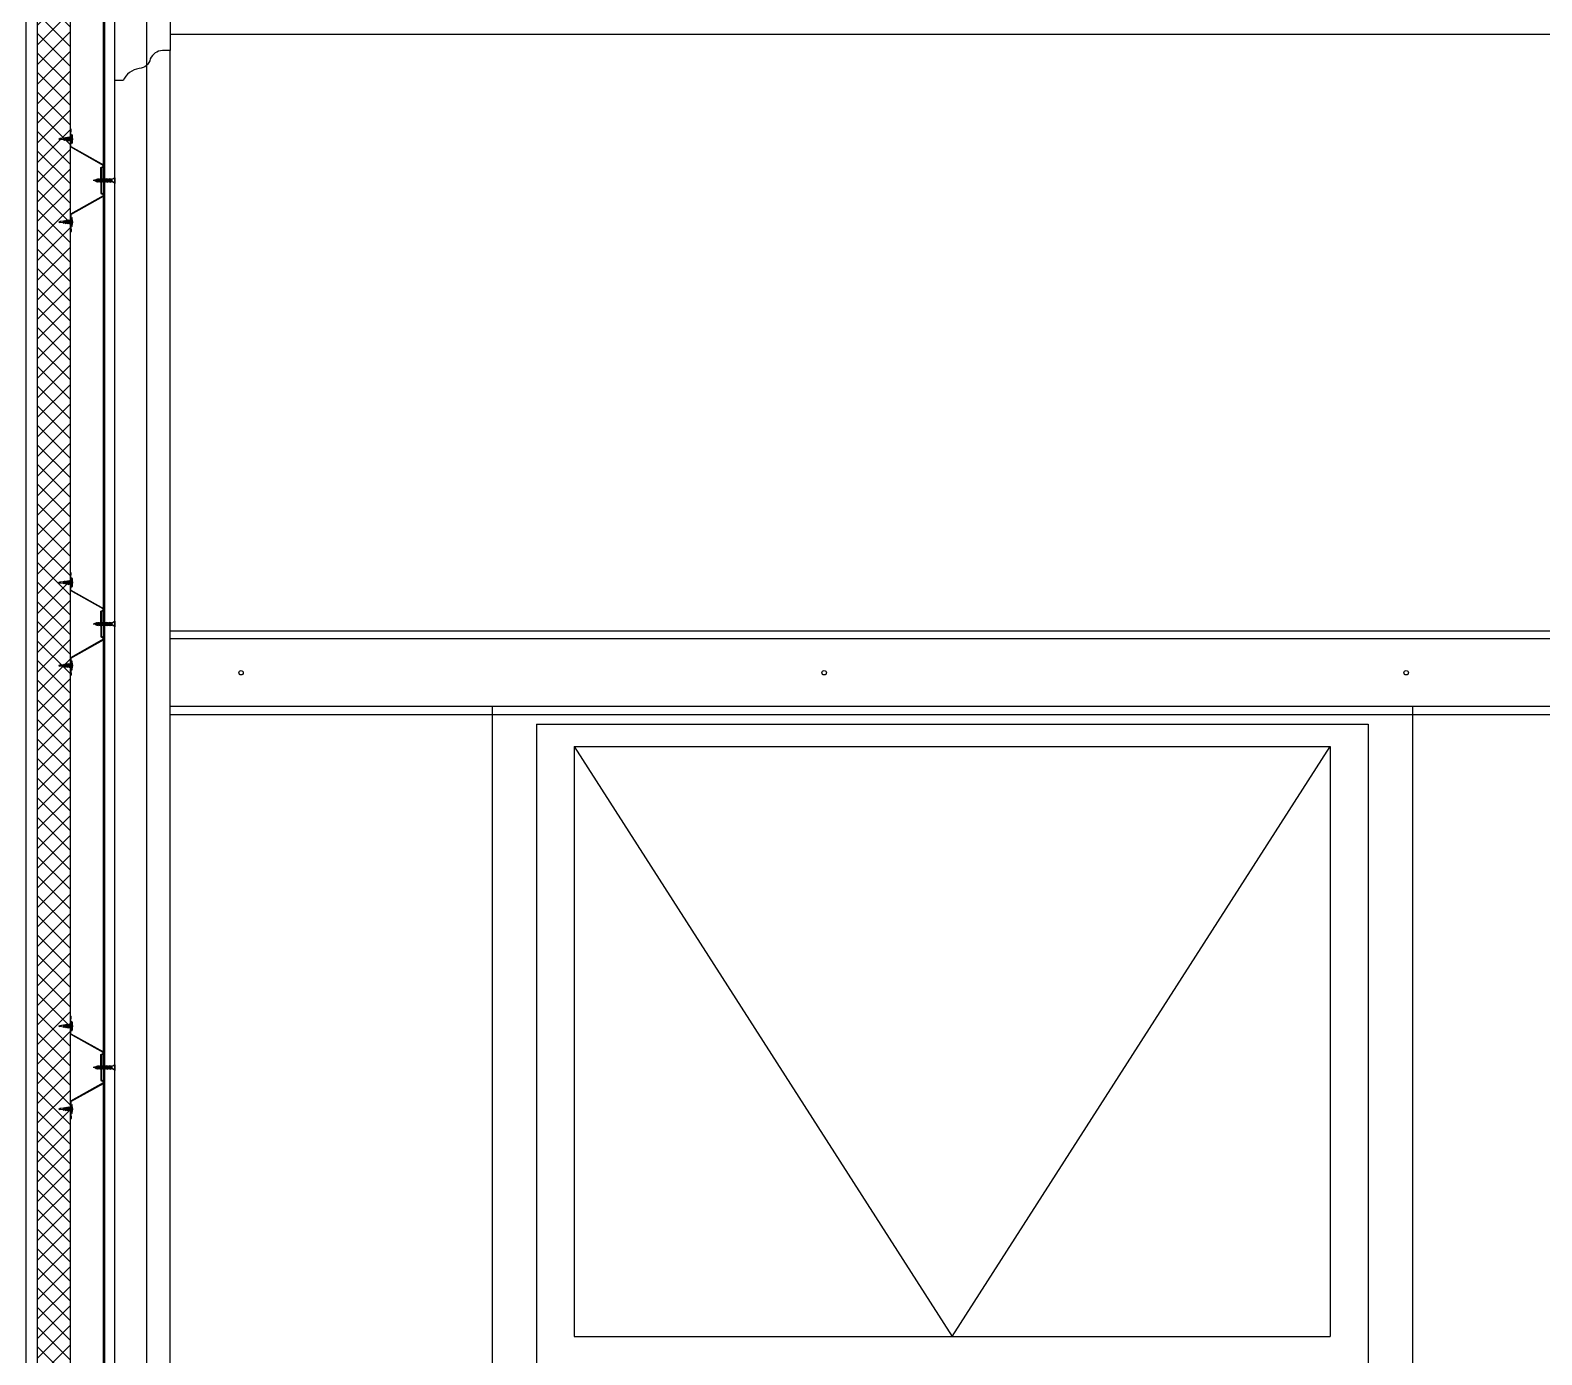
# Model space of a CAD drawing. Header units: inches. Extents: x 203 to 1065, y -1127 to 921.
# Drawn here: x 359.185 to 360.549, y 895.574 to 896.768 of the extents above; entities that cross this region are included whole.
import ezdxf

# ---------------------------------------------------------------- set-up
doc = ezdxf.new("R2010")
doc.units = ezdxf.units.IN
doc.header["$MEASUREMENT"] = 0
doc.linetypes.add('CONTINUA', pattern=[0])
doc.layers.add('CORTE PERFILES Y CERCHA', color=3, linetype='CONTINUA')
doc.layers.add('CORTE PROY', color=8, linetype='CONTINUA')

msp = doc.modelspace()

# ---------------------------------------------------------------- hatches: boundary and pattern name
at = {"layer": 'CORTE PERFILES Y CERCHA', "ltscale": 0.5}
h = msp.add_hatch(dxfattribs=at)
h.set_pattern_fill('_USER', color=251, scale=0.0125, angle=135, style=0, double=1, pattern_type=0)
h.set_pattern_definition([(135, (330.638395, 601.799274), (-0.00883883476, -0.00883883476), []), (225, (330.638395, 601.799274), (0.00883883476, -0.00883883476), [])])
h.paths.add_polyline_path([(359.1912, 903.7976), (359.1912, 893.6096), (359.2212, 893.6096), (359.2212, 903.7976)])

# ---------------------------------------------------------------- linework, layer by layer
at = {"layer": 'CORTE PERFILES Y CERCHA', "color": 2}
for p, q in [((359.2512, 893.6933), (359.2512, 903.7139)), ((359.2522, 893.6933), (359.2522, 903.7139)), ((359.2612, 893.6933), (359.2612, 903.7139))]:
    msp.add_line(p, q, dxfattribs=at)
at = {"layer": 'CORTE PERFILES Y CERCHA'}
for p, q in [((359.2147, 896.6707), (359.2109, 896.6699)), ((359.2109, 896.6699), (359.2116, 896.6703)), ((359.2116, 896.6699), (359.2109, 896.6699)), ((359.2109, 896.6699), (359.2116, 896.6695)), ((359.2147, 896.6707), (359.2116, 896.6703)), ((359.2116, 896.6695), (359.2116, 896.6699)), ((359.215, 896.6691), (359.2116, 896.6695)), ((359.2151, 896.671), (359.2147, 896.6707)), ((359.2147, 896.6707), (359.215, 896.6691)), ((359.2155, 896.6688), (359.215, 896.6691)), ((359.2151, 896.671), (359.2155, 896.6708)), ((359.2155, 896.6688), (359.2151, 896.671)), ((359.2164, 896.6709), (359.2155, 896.6708)), ((359.2155, 896.6708), (359.216, 896.669)), ((359.2155, 896.6688), (359.216, 896.669)), ((359.2169, 896.6689), (359.216, 896.669)), ((359.2168, 896.6713), (359.2164, 896.6709)), ((359.2164, 896.6709), (359.2169, 896.6689)), ((359.2168, 896.6713), (359.2173, 896.671)), ((359.2174, 896.6685), (359.2168, 896.6713)), ((359.2174, 896.6685), (359.2169, 896.6689)), ((359.2182, 896.6711), (359.2173, 896.671)), ((359.2173, 896.671), (359.2178, 896.6688)), ((359.2174, 896.6685), (359.2178, 896.6688)), ((359.2187, 896.6687), (359.2178, 896.6688)), ((359.2186, 896.6716), (359.2182, 896.6711)), ((359.2182, 896.6711), (359.2187, 896.6687)), ((359.2186, 896.6716), (359.219, 896.6712)), ((359.2192, 896.6682), (359.2186, 896.6716)), ((359.2192, 896.6682), (359.2187, 896.6687)), ((359.22, 896.6713), (359.219, 896.6712)), ((359.219, 896.6712), (359.2197, 896.6686)), ((359.2192, 896.6682), (359.2197, 896.6686)), ((359.2207, 896.6685), (359.2197, 896.6686)), ((359.2204, 896.6719), (359.22, 896.6713)), ((359.22, 896.6713), (359.2207, 896.6685)), ((359.2204, 896.6719), (359.2208, 896.6714)), ((359.2211, 896.6679), (359.2204, 896.6719)), ((359.2211, 896.6679), (359.2207, 896.6685)), ((359.2216, 896.6715), (359.2208, 896.6714)), ((359.2208, 896.6714), (359.2216, 896.6684)), ((359.2211, 896.6679), (359.2216, 896.6684)), ((359.2212, 896.6714), (359.2212, 896.6784)), ((359.2212, 896.6628), (359.2212, 896.668)), ((359.2216, 896.6715), (359.2216, 896.6784)), ((359.2216, 896.6784), (359.2216, 896.6784)), ((359.2216, 896.6765), (359.2216, 896.6784)), ((359.2216, 896.6765), (359.222, 896.6765)), ((359.222, 896.6734), (359.2216, 896.6729)), ((359.2216, 896.6715), (359.2216, 896.6729)), ((359.2216, 896.6715), (359.2216, 896.6684)), ((359.2216, 896.6631), (359.2216, 896.6684)), ((359.2216, 896.6669), (359.2216, 896.6684)), ((359.222, 896.6765), (359.222, 896.6784)), ((359.222, 896.6734), (359.222, 896.6665)), ((359.2221, 896.6735), (359.2221, 896.6664)), ((359.2229, 896.6735), (359.2229, 896.6664)), ((359.2234, 896.6699), (359.2229, 896.6699)), ((359.222, 896.6665), (359.2216, 896.6669)), ((359.2442, 896.6333), (359.2419, 896.6325)), ((359.2446, 896.6336), (359.2443, 896.6333)), ((359.2443, 896.6333), (359.2447, 896.6316)), ((359.2446, 896.6336), (359.2449, 896.6335)), ((359.245, 896.6312), (359.2446, 896.6336)), ((359.245, 896.6312), (359.2447, 896.6316)), ((359.2455, 896.6337), (359.2449, 896.6335)), ((359.2449, 896.6335), (359.2453, 896.6316)), ((359.245, 896.6312), (359.2453, 896.6316)), ((359.2461, 896.6314), (359.2453, 896.6316)), ((359.2458, 896.634), (359.2455, 896.6337)), ((359.2455, 896.6337), (359.2461, 896.6314)), ((359.2458, 896.634), (359.2462, 896.6337)), ((359.2464, 896.631), (359.2458, 896.634)), ((359.2464, 896.631), (359.2461, 896.6314)), ((359.2462, 896.6337), (359.2467, 896.6314)), ((359.2468, 896.6337), (359.2462, 896.6337)), ((359.2464, 896.631), (359.2467, 896.6314)), ((359.2474, 896.6314), (359.2467, 896.6314)), ((359.2472, 896.634), (359.2468, 896.6337)), ((359.2468, 896.6337), (359.2474, 896.6314)), ((359.2472, 896.634), (359.2475, 896.6337)), ((359.2477, 896.631), (359.2472, 896.634)), ((359.2477, 896.631), (359.2474, 896.6314)), ((359.2475, 896.6337), (359.2481, 896.6314)), ((359.2482, 896.6337), (359.2475, 896.6337)), ((359.2477, 896.631), (359.2481, 896.6314)), ((359.2487, 896.6314), (359.2481, 896.6314)), ((359.2485, 896.634), (359.2482, 896.6337)), ((359.2482, 896.6337), (359.2487, 896.6314)), ((359.2485, 896.634), (359.2489, 896.6337)), ((359.2491, 896.631), (359.2485, 896.634)), ((359.2491, 896.631), (359.2487, 896.6314)), ((359.2489, 896.6337), (359.2494, 896.6314)), ((359.2495, 896.6337), (359.2489, 896.6337)), ((359.2491, 896.631), (359.2494, 896.6314)), ((359.2501, 896.6314), (359.2494, 896.6314)), ((359.2499, 896.634), (359.2495, 896.6337)), ((359.2495, 896.6337), (359.2501, 896.6314)), ((359.2499, 896.634), (359.2502, 896.6337)), ((359.2504, 896.631), (359.2499, 896.634)), ((359.2504, 896.631), (359.2501, 896.6314)), ((359.2502, 896.6337), (359.2508, 896.6314)), ((359.2509, 896.6337), (359.2502, 896.6337)), ((359.2504, 896.631), (359.2508, 896.6314)), ((359.2514, 896.6314), (359.2508, 896.6314)), ((359.2512, 896.634), (359.2509, 896.6337)), ((359.2509, 896.6337), (359.2514, 896.6314)), ((359.2512, 896.634), (359.2516, 896.6337)), ((359.2518, 896.631), (359.2512, 896.634)), ((359.2518, 896.631), (359.2514, 896.6314)), ((359.2516, 896.6337), (359.2521, 896.6314)), ((359.2523, 896.6337), (359.2516, 896.6337)), ((359.2518, 896.631), (359.2521, 896.6314)), ((359.2528, 896.6314), (359.2521, 896.6314)), ((359.2528, 896.6314), (359.2521, 896.6314)), ((359.2526, 896.634), (359.2523, 896.6337)), ((359.2523, 896.6337), (359.2528, 896.6314)), ((359.2523, 896.6337), (359.2528, 896.6314)), ((359.2526, 896.634), (359.253, 896.6337)), ((359.2532, 896.631), (359.2526, 896.634)), ((359.2532, 896.631), (359.2528, 896.6314)), ((359.253, 896.6337), (359.2535, 896.6314)), ((359.2536, 896.6337), (359.253, 896.6337)), ((359.2532, 896.631), (359.2535, 896.6314)), ((359.2542, 896.6314), (359.2535, 896.6314)), ((359.254, 896.634), (359.2536, 896.6337)), ((359.2536, 896.6337), (359.2542, 896.6314)), ((359.2536, 896.6337), (359.2542, 896.6314)), ((359.2536, 896.6337), (359.2542, 896.6314)), ((359.254, 896.634), (359.2543, 896.6337)), ((359.2545, 896.631), (359.254, 896.634)), ((359.2545, 896.631), (359.2542, 896.6314)), ((359.2543, 896.6337), (359.2549, 896.6314)), ((359.255, 896.6337), (359.2543, 896.6337)), ((359.2545, 896.631), (359.2549, 896.6314)), ((359.2555, 896.6314), (359.2549, 896.6314)), ((359.2553, 896.634), (359.255, 896.6337)), ((359.255, 896.6337), (359.2555, 896.6314)), ((359.255, 896.6337), (359.2555, 896.6314)), ((359.255, 896.6337), (359.2555, 896.6314)), ((359.2553, 896.634), (359.2557, 896.6337)), ((359.2559, 896.631), (359.2553, 896.634)), ((359.2559, 896.631), (359.2555, 896.6314)), ((359.2557, 896.6337), (359.2562, 896.6314)), ((359.2563, 896.6337), (359.2557, 896.6337)), ((359.2559, 896.631), (359.2562, 896.6314)), ((359.2569, 896.6314), (359.2562, 896.6314)), ((359.2567, 896.634), (359.2563, 896.6337)), ((359.2563, 896.6337), (359.2569, 896.6314)), ((359.2567, 896.634), (359.257, 896.6337)), ((359.2572, 896.631), (359.2567, 896.634)), ((359.2572, 896.631), (359.2569, 896.6314)), ((359.2572, 896.631), (359.2569, 896.6314)), ((359.257, 896.6337), (359.2576, 896.6314)), ((359.2577, 896.6337), (359.257, 896.6337)), ((359.2572, 896.631), (359.2576, 896.6314)), ((359.2572, 896.631), (359.2576, 896.6314)), ((359.2582, 896.6314), (359.2576, 896.6314)), ((359.258, 896.634), (359.2577, 896.6337)), ((359.2577, 896.6337), (359.2582, 896.6314)), ((359.258, 896.634), (359.2584, 896.6337)), ((359.2586, 896.631), (359.258, 896.634)), ((359.2586, 896.631), (359.2582, 896.6314)), ((359.2586, 896.631), (359.2582, 896.6314)), ((359.2583, 896.6337), (359.2589, 896.6314)), ((359.2596, 896.6337), (359.2583, 896.6337)), ((359.2589, 896.6337), (359.2584, 896.6337)), ((359.2586, 896.631), (359.2589, 896.6314)), ((359.2586, 896.631), (359.2589, 896.6314)), ((359.2595, 896.6314), (359.2589, 896.6314)), ((359.2596, 896.6314), (359.2589, 896.6314)), ((359.2612, 896.6351), (359.2596, 896.6337)), ((359.2612, 896.6299), (359.2596, 896.6314)), ((359.2612, 896.6325), (359.2608, 896.6325)), ((359.2612, 896.6351), (359.2612, 896.6299)), ((359.2212, 896.6022), (359.2212, 896.5971)), ((359.2216, 896.6019), (359.2216, 896.5967)), ((359.2109, 896.5951), (359.2116, 896.5956)), ((359.2116, 896.5951), (359.2109, 896.5951)), ((359.2109, 896.5951), (359.2116, 896.5947)), ((359.2147, 896.5944), (359.2109, 896.5951)), ((359.215, 896.5959), (359.2116, 896.5956)), ((359.2116, 896.5956), (359.2116, 896.5951)), ((359.2147, 896.5944), (359.2116, 896.5947)), ((359.2147, 896.5944), (359.215, 896.5959)), ((359.2151, 896.594), (359.2147, 896.5944)), ((359.2155, 896.5963), (359.215, 896.5959)), ((359.2155, 896.5963), (359.2151, 896.594)), ((359.2151, 896.594), (359.2155, 896.5943)), ((359.2155, 896.5963), (359.216, 896.596)), ((359.2155, 896.5943), (359.216, 896.596)), ((359.2164, 896.5942), (359.2155, 896.5943)), ((359.2169, 896.5961), (359.216, 896.596)), ((359.2164, 896.5942), (359.2169, 896.5961)), ((359.2168, 896.5937), (359.2164, 896.5942)), ((359.2174, 896.5966), (359.2168, 896.5937)), ((359.2168, 896.5937), (359.2173, 896.5941)), ((359.2174, 896.5966), (359.2169, 896.5961)), ((359.2173, 896.5941), (359.2178, 896.5963)), ((359.2182, 896.594), (359.2173, 896.5941)), ((359.2174, 896.5966), (359.2178, 896.5963)), ((359.2187, 896.5964), (359.2178, 896.5963)), ((359.2182, 896.594), (359.2187, 896.5964)), ((359.2186, 896.5934), (359.2182, 896.594)), ((359.2192, 896.5968), (359.2186, 896.5934)), ((359.2186, 896.5934), (359.219, 896.5939)), ((359.2192, 896.5968), (359.2187, 896.5964)), ((359.219, 896.5939), (359.2197, 896.5965)), ((359.22, 896.5938), (359.219, 896.5939)), ((359.2192, 896.5968), (359.2197, 896.5965)), ((359.2207, 896.5966), (359.2197, 896.5965)), ((359.22, 896.5938), (359.2207, 896.5966)), ((359.2204, 896.5931), (359.22, 896.5938)), ((359.2211, 896.5971), (359.2204, 896.5931)), ((359.2204, 896.5931), (359.2208, 896.5937)), ((359.2211, 896.5971), (359.2207, 896.5966)), ((359.2208, 896.5937), (359.2216, 896.5967)), ((359.2216, 896.5936), (359.2208, 896.5937)), ((359.2211, 896.5971), (359.2216, 896.5967)), ((359.2212, 896.5936), (359.2212, 896.5867)), ((359.222, 896.5986), (359.2216, 896.5981)), ((359.2216, 896.5981), (359.2216, 896.5921)), ((359.2216, 896.5936), (359.2216, 896.5967)), ((359.2216, 896.5936), (359.2216, 896.5867)), ((359.222, 896.5917), (359.2216, 896.5921)), ((359.2216, 896.5886), (359.2216, 896.5867)), ((359.2216, 896.5886), (359.222, 896.5886)), ((359.2216, 896.5867), (359.2216, 896.5867)), ((359.222, 896.5917), (359.222, 896.5986)), ((359.222, 896.5886), (359.222, 896.5867)), ((359.2221, 896.5916), (359.2221, 896.5987)), ((359.2229, 896.5916), (359.2229, 896.5987)), ((359.2234, 896.5951), (359.2229, 896.5951)), ((359.2212, 896.2714), (359.2212, 896.2784)), ((359.2216, 896.2715), (359.2216, 896.2784)), ((359.2216, 896.2784), (359.2216, 896.2784)), ((359.2216, 896.2765), (359.2216, 896.2784)), ((359.2216, 896.2765), (359.222, 896.2765)), ((359.222, 896.2734), (359.2216, 896.2729)), ((359.2216, 896.2715), (359.2216, 896.2729)), ((359.222, 896.2765), (359.222, 896.2784)), ((359.222, 896.2734), (359.222, 896.2665)), ((359.2221, 896.2735), (359.2221, 896.2664)), ((359.2229, 896.2735), (359.2229, 896.2664)), ((359.2147, 896.2707), (359.2109, 896.2699)), ((359.2109, 896.2699), (359.2116, 896.2703)), ((359.2116, 896.2699), (359.2109, 896.2699)), ((359.2109, 896.2699), (359.2116, 896.2695)), ((359.2147, 896.2707), (359.2116, 896.2703)), ((359.2116, 896.2695), (359.2116, 896.2699)), ((359.215, 896.2691), (359.2116, 896.2695)), ((359.2151, 896.271), (359.2147, 896.2707)), ((359.2147, 896.2707), (359.215, 896.2691)), ((359.2155, 896.2688), (359.215, 896.2691)), ((359.2151, 896.271), (359.2155, 896.2708)), ((359.2155, 896.2688), (359.2151, 896.271)), ((359.2164, 896.2709), (359.2155, 896.2708)), ((359.2155, 896.2708), (359.216, 896.269)), ((359.2155, 896.2688), (359.216, 896.269)), ((359.2169, 896.2689), (359.216, 896.269)), ((359.2168, 896.2713), (359.2164, 896.2709)), ((359.2164, 896.2709), (359.2169, 896.2689)), ((359.2168, 896.2713), (359.2173, 896.271)), ((359.2174, 896.2685), (359.2168, 896.2713)), ((359.2174, 896.2685), (359.2169, 896.2689)), ((359.2182, 896.2711), (359.2173, 896.271)), ((359.2173, 896.271), (359.2178, 896.2688)), ((359.2174, 896.2685), (359.2178, 896.2688)), ((359.2187, 896.2687), (359.2178, 896.2688)), ((359.2186, 896.2716), (359.2182, 896.2711)), ((359.2182, 896.2711), (359.2187, 896.2687)), ((359.2186, 896.2716), (359.219, 896.2712)), ((359.2192, 896.2682), (359.2186, 896.2716)), ((359.2192, 896.2682), (359.2187, 896.2687)), ((359.22, 896.2713), (359.219, 896.2712)), ((359.219, 896.2712), (359.2197, 896.2686)), ((359.2192, 896.2682), (359.2197, 896.2686)), ((359.2207, 896.2685), (359.2197, 896.2686)), ((359.2204, 896.2719), (359.22, 896.2713)), ((359.22, 896.2713), (359.2207, 896.2685)), ((359.2204, 896.2719), (359.2208, 896.2714)), ((359.2211, 896.2679), (359.2204, 896.2719)), ((359.2211, 896.2679), (359.2207, 896.2685)), ((359.2216, 896.2715), (359.2208, 896.2714)), ((359.2208, 896.2714), (359.2216, 896.2684)), ((359.2211, 896.2679), (359.2216, 896.2684)), ((359.2212, 896.2628), (359.2212, 896.268)), ((359.2216, 896.2715), (359.2216, 896.2684)), ((359.2216, 896.2631), (359.2216, 896.2684)), ((359.2216, 896.2669), (359.2216, 896.2684)), ((359.222, 896.2665), (359.2216, 896.2669)), ((359.2234, 896.2699), (359.2229, 896.2699)), ((359.2442, 896.2333), (359.2419, 896.2325)), ((359.2446, 896.2336), (359.2443, 896.2333)), ((359.2443, 896.2333), (359.2447, 896.2316)), ((359.2446, 896.2336), (359.2449, 896.2335)), ((359.245, 896.2312), (359.2446, 896.2336)), ((359.245, 896.2312), (359.2447, 896.2316)), ((359.2455, 896.2337), (359.2449, 896.2335)), ((359.2449, 896.2335), (359.2453, 896.2316)), ((359.245, 896.2312), (359.2453, 896.2316)), ((359.2461, 896.2314), (359.2453, 896.2316)), ((359.2458, 896.234), (359.2455, 896.2337)), ((359.2455, 896.2337), (359.2461, 896.2314)), ((359.2458, 896.234), (359.2462, 896.2337)), ((359.2464, 896.231), (359.2458, 896.234)), ((359.2462, 896.2337), (359.2467, 896.2314)), ((359.2468, 896.2337), (359.2462, 896.2337)), ((359.2472, 896.234), (359.2468, 896.2337)), ((359.2468, 896.2337), (359.2474, 896.2314)), ((359.2472, 896.234), (359.2475, 896.2337)), ((359.2477, 896.231), (359.2472, 896.234)), ((359.2475, 896.2337), (359.2481, 896.2314)), ((359.2482, 896.2337), (359.2475, 896.2337)), ((359.2485, 896.234), (359.2482, 896.2337)), ((359.2482, 896.2337), (359.2487, 896.2314)), ((359.2485, 896.234), (359.2489, 896.2337)), ((359.2491, 896.231), (359.2485, 896.234)), ((359.2489, 896.2337), (359.2494, 896.2314)), ((359.2495, 896.2337), (359.2489, 896.2337)), ((359.2499, 896.234), (359.2495, 896.2337)), ((359.2495, 896.2337), (359.2501, 896.2314)), ((359.2499, 896.234), (359.2502, 896.2337)), ((359.2504, 896.231), (359.2499, 896.234)), ((359.2502, 896.2337), (359.2508, 896.2314)), ((359.2509, 896.2337), (359.2502, 896.2337)), ((359.2512, 896.234), (359.2509, 896.2337)), ((359.2509, 896.2337), (359.2514, 896.2314)), ((359.2512, 896.234), (359.2516, 896.2337)), ((359.2518, 896.231), (359.2512, 896.234)), ((359.2516, 896.2337), (359.2521, 896.2314)), ((359.2523, 896.2337), (359.2516, 896.2337)), ((359.2526, 896.234), (359.2523, 896.2337)), ((359.2523, 896.2337), (359.2528, 896.2314)), ((359.2523, 896.2337), (359.2528, 896.2314)), ((359.2526, 896.234), (359.253, 896.2337)), ((359.2532, 896.231), (359.2526, 896.234)), ((359.253, 896.2337), (359.2535, 896.2314)), ((359.2536, 896.2337), (359.253, 896.2337)), ((359.254, 896.234), (359.2536, 896.2337)), ((359.2536, 896.2337), (359.2542, 896.2314)), ((359.2536, 896.2337), (359.2542, 896.2314)), ((359.2536, 896.2337), (359.2542, 896.2314)), ((359.254, 896.234), (359.2543, 896.2337)), ((359.2545, 896.231), (359.254, 896.234)), ((359.2543, 896.2337), (359.2549, 896.2314)), ((359.255, 896.2337), (359.2543, 896.2337)), ((359.2553, 896.234), (359.255, 896.2337)), ((359.255, 896.2337), (359.2555, 896.2314)), ((359.255, 896.2337), (359.2555, 896.2314)), ((359.255, 896.2337), (359.2555, 896.2314)), ((359.2553, 896.234), (359.2557, 896.2337)), ((359.2559, 896.231), (359.2553, 896.234)), ((359.2557, 896.2337), (359.2562, 896.2314)), ((359.2563, 896.2337), (359.2557, 896.2337)), ((359.2567, 896.234), (359.2563, 896.2337)), ((359.2563, 896.2337), (359.2569, 896.2314)), ((359.2567, 896.234), (359.257, 896.2337)), ((359.2572, 896.231), (359.2567, 896.234)), ((359.257, 896.2337), (359.2576, 896.2314)), ((359.2577, 896.2337), (359.257, 896.2337)), ((359.258, 896.234), (359.2577, 896.2337)), ((359.2577, 896.2337), (359.2582, 896.2314)), ((359.258, 896.234), (359.2584, 896.2337)), ((359.2586, 896.231), (359.258, 896.234)), ((359.2583, 896.2337), (359.2589, 896.2314)), ((359.2596, 896.2337), (359.2583, 896.2337)), ((359.2589, 896.2337), (359.2584, 896.2337)), ((359.2612, 896.2351), (359.2596, 896.2337)), ((359.2612, 896.2325), (359.2608, 896.2325)), ((359.2612, 896.2351), (359.2612, 896.2299)), ((359.2464, 896.231), (359.2461, 896.2314)), ((359.2464, 896.231), (359.2467, 896.2314)), ((359.2474, 896.2314), (359.2467, 896.2314)), ((359.2477, 896.231), (359.2474, 896.2314)), ((359.2477, 896.231), (359.2481, 896.2314)), ((359.2487, 896.2314), (359.2481, 896.2314)), ((359.2491, 896.231), (359.2487, 896.2314)), ((359.2491, 896.231), (359.2494, 896.2314)), ((359.2501, 896.2314), (359.2494, 896.2314)), ((359.2504, 896.231), (359.2501, 896.2314)), ((359.2504, 896.231), (359.2508, 896.2314)), ((359.2514, 896.2314), (359.2508, 896.2314)), ((359.2518, 896.231), (359.2514, 896.2314)), ((359.2518, 896.231), (359.2521, 896.2314)), ((359.2528, 896.2314), (359.2521, 896.2314)), ((359.2528, 896.2314), (359.2521, 896.2314)), ((359.2532, 896.231), (359.2528, 896.2314)), ((359.2532, 896.231), (359.2535, 896.2314)), ((359.2542, 896.2314), (359.2535, 896.2314)), ((359.2545, 896.231), (359.2542, 896.2314)), ((359.2545, 896.231), (359.2549, 896.2314)), ((359.2555, 896.2314), (359.2549, 896.2314)), ((359.2559, 896.231), (359.2555, 896.2314)), ((359.2559, 896.231), (359.2562, 896.2314)), ((359.2569, 896.2314), (359.2562, 896.2314)), ((359.2572, 896.231), (359.2569, 896.2314)), ((359.2572, 896.231), (359.2569, 896.2314)), ((359.2572, 896.231), (359.2576, 896.2314)), ((359.2572, 896.231), (359.2576, 896.2314)), ((359.2582, 896.2314), (359.2576, 896.2314)), ((359.2586, 896.231), (359.2582, 896.2314)), ((359.2586, 896.231), (359.2582, 896.2314)), ((359.2586, 896.231), (359.2589, 896.2314)), ((359.2586, 896.231), (359.2589, 896.2314)), ((359.2595, 896.2314), (359.2589, 896.2314)), ((359.2596, 896.2314), (359.2589, 896.2314)), ((359.2612, 896.2299), (359.2596, 896.2314)), ((359.2109, 896.1951), (359.2116, 896.1956)), ((359.2116, 896.1951), (359.2109, 896.1951)), ((359.2109, 896.1951), (359.2116, 896.1947)), ((359.2147, 896.1944), (359.2109, 896.1951)), ((359.215, 896.1959), (359.2116, 896.1956)), ((359.2116, 896.1956), (359.2116, 896.1951)), ((359.2147, 896.1944), (359.2116, 896.1947)), ((359.2147, 896.1944), (359.215, 896.1959)), ((359.2151, 896.194), (359.2147, 896.1944)), ((359.2155, 896.1963), (359.215, 896.1959)), ((359.2155, 896.1963), (359.2151, 896.194)), ((359.2151, 896.194), (359.2155, 896.1943)), ((359.2155, 896.1963), (359.216, 896.196)), ((359.2155, 896.1943), (359.216, 896.196)), ((359.2164, 896.1942), (359.2155, 896.1943)), ((359.2169, 896.1961), (359.216, 896.196)), ((359.2164, 896.1942), (359.2169, 896.1961)), ((359.2168, 896.1937), (359.2164, 896.1942)), ((359.2174, 896.1966), (359.2168, 896.1937)), ((359.2168, 896.1937), (359.2173, 896.1941)), ((359.2174, 896.1966), (359.2169, 896.1961)), ((359.2173, 896.1941), (359.2178, 896.1963)), ((359.2182, 896.194), (359.2173, 896.1941)), ((359.2174, 896.1966), (359.2178, 896.1963)), ((359.2187, 896.1964), (359.2178, 896.1963)), ((359.2182, 896.194), (359.2187, 896.1964)), ((359.2186, 896.1934), (359.2182, 896.194)), ((359.2192, 896.1968), (359.2186, 896.1934)), ((359.2186, 896.1934), (359.219, 896.1939)), ((359.2192, 896.1968), (359.2187, 896.1964)), ((359.219, 896.1939), (359.2197, 896.1965)), ((359.22, 896.1938), (359.219, 896.1939)), ((359.2192, 896.1968), (359.2197, 896.1965)), ((359.2207, 896.1966), (359.2197, 896.1965)), ((359.22, 896.1938), (359.2207, 896.1966)), ((359.2204, 896.1931), (359.22, 896.1938)), ((359.2211, 896.1971), (359.2204, 896.1931)), ((359.2204, 896.1931), (359.2208, 896.1937)), ((359.2211, 896.1971), (359.2207, 896.1966)), ((359.2208, 896.1937), (359.2216, 896.1967)), ((359.2216, 896.1936), (359.2208, 896.1937)), ((359.2211, 896.1971), (359.2216, 896.1967)), ((359.2212, 896.2022), (359.2212, 896.1971)), ((359.2212, 896.1936), (359.2212, 896.1867)), ((359.2216, 896.2019), (359.2216, 896.1967)), ((359.222, 896.1986), (359.2216, 896.1981)), ((359.2216, 896.1981), (359.2216, 896.1921)), ((359.2216, 896.1936), (359.2216, 896.1967)), ((359.2216, 896.1936), (359.2216, 896.1867)), ((359.222, 896.1917), (359.2216, 896.1921)), ((359.222, 896.1917), (359.222, 896.1986)), ((359.2221, 896.1916), (359.2221, 896.1987)), ((359.2229, 896.1916), (359.2229, 896.1987)), ((359.2234, 896.1951), (359.2229, 896.1951)), ((359.2216, 896.1886), (359.2216, 896.1867)), ((359.2216, 896.1886), (359.222, 896.1886)), ((359.2216, 896.1867), (359.2216, 896.1867)), ((359.222, 896.1886), (359.222, 896.1867)), ((359.2212, 895.8714), (359.2212, 895.8784)), ((359.2216, 895.8715), (359.2216, 895.8784)), ((359.2216, 895.8784), (359.2216, 895.8784)), ((359.2216, 895.8765), (359.2216, 895.8784)), ((359.222, 895.8765), (359.222, 895.8784)), ((359.2147, 895.8707), (359.2109, 895.8699)), ((359.2109, 895.8699), (359.2116, 895.8703)), ((359.2116, 895.8699), (359.2109, 895.8699)), ((359.2109, 895.8699), (359.2116, 895.8695)), ((359.2147, 895.8707), (359.2116, 895.8703)), ((359.2116, 895.8695), (359.2116, 895.8699)), ((359.215, 895.8691), (359.2116, 895.8695)), ((359.2151, 895.871), (359.2147, 895.8707)), ((359.2147, 895.8707), (359.215, 895.8691)), ((359.2155, 895.8688), (359.215, 895.8691)), ((359.2151, 895.871), (359.2155, 895.8708)), ((359.2155, 895.8688), (359.2151, 895.871)), ((359.2164, 895.8709), (359.2155, 895.8708)), ((359.2155, 895.8708), (359.216, 895.869)), ((359.2155, 895.8688), (359.216, 895.869)), ((359.2169, 895.8689), (359.216, 895.869)), ((359.2168, 895.8713), (359.2164, 895.8709)), ((359.2164, 895.8709), (359.2169, 895.8689)), ((359.2168, 895.8713), (359.2173, 895.871)), ((359.2174, 895.8685), (359.2168, 895.8713)), ((359.2174, 895.8685), (359.2169, 895.8689)), ((359.2182, 895.8711), (359.2173, 895.871)), ((359.2173, 895.871), (359.2178, 895.8688)), ((359.2174, 895.8685), (359.2178, 895.8688)), ((359.2187, 895.8687), (359.2178, 895.8688)), ((359.2186, 895.8716), (359.2182, 895.8711)), ((359.2182, 895.8711), (359.2187, 895.8687)), ((359.2186, 895.8716), (359.219, 895.8712)), ((359.2192, 895.8682), (359.2186, 895.8716)), ((359.2192, 895.8682), (359.2187, 895.8687)), ((359.22, 895.8713), (359.219, 895.8712)), ((359.219, 895.8712), (359.2197, 895.8686)), ((359.2192, 895.8682), (359.2197, 895.8686)), ((359.2207, 895.8685), (359.2197, 895.8686)), ((359.2204, 895.8719), (359.22, 895.8713)), ((359.22, 895.8713), (359.2207, 895.8685)), ((359.2204, 895.8719), (359.2208, 895.8714)), ((359.2211, 895.8679), (359.2204, 895.8719)), ((359.2211, 895.8679), (359.2207, 895.8685)), ((359.2216, 895.8715), (359.2208, 895.8714)), ((359.2208, 895.8714), (359.2216, 895.8684)), ((359.2211, 895.8679), (359.2216, 895.8684)), ((359.2212, 895.8628), (359.2212, 895.868)), ((359.2216, 895.8765), (359.222, 895.8765)), ((359.222, 895.8734), (359.2216, 895.8729)), ((359.2216, 895.8715), (359.2216, 895.8729)), ((359.2216, 895.8715), (359.2216, 895.8684)), ((359.2216, 895.8631), (359.2216, 895.8684)), ((359.2216, 895.8669), (359.2216, 895.8684)), ((359.222, 895.8665), (359.2216, 895.8669)), ((359.222, 895.8734), (359.222, 895.8665)), ((359.2221, 895.8735), (359.2221, 895.8664)), ((359.2229, 895.8735), (359.2229, 895.8664)), ((359.2234, 895.8699), (359.2229, 895.8699)), ((359.2442, 895.8333), (359.2419, 895.8325)), ((359.2446, 895.8336), (359.2443, 895.8333)), ((359.2443, 895.8333), (359.2447, 895.8316)), ((359.2446, 895.8336), (359.2449, 895.8335)), ((359.245, 895.8312), (359.2446, 895.8336)), ((359.245, 895.8312), (359.2447, 895.8316)), ((359.2455, 895.8337), (359.2449, 895.8335)), ((359.2449, 895.8335), (359.2453, 895.8316)), ((359.245, 895.8312), (359.2453, 895.8316)), ((359.2461, 895.8314), (359.2453, 895.8316)), ((359.2458, 895.834), (359.2455, 895.8337)), ((359.2455, 895.8337), (359.2461, 895.8314)), ((359.2458, 895.834), (359.2462, 895.8337)), ((359.2464, 895.831), (359.2458, 895.834)), ((359.2464, 895.831), (359.2461, 895.8314)), ((359.2462, 895.8337), (359.2467, 895.8314)), ((359.2468, 895.8337), (359.2462, 895.8337)), ((359.2464, 895.831), (359.2467, 895.8314)), ((359.2474, 895.8314), (359.2467, 895.8314)), ((359.2472, 895.834), (359.2468, 895.8337)), ((359.2468, 895.8337), (359.2474, 895.8314)), ((359.2472, 895.834), (359.2475, 895.8337)), ((359.2477, 895.831), (359.2472, 895.834)), ((359.2477, 895.831), (359.2474, 895.8314)), ((359.2475, 895.8337), (359.2481, 895.8314)), ((359.2482, 895.8337), (359.2475, 895.8337)), ((359.2477, 895.831), (359.2481, 895.8314)), ((359.2487, 895.8314), (359.2481, 895.8314)), ((359.2485, 895.834), (359.2482, 895.8337)), ((359.2482, 895.8337), (359.2487, 895.8314)), ((359.2485, 895.834), (359.2489, 895.8337)), ((359.2491, 895.831), (359.2485, 895.834)), ((359.2491, 895.831), (359.2487, 895.8314)), ((359.2489, 895.8337), (359.2494, 895.8314)), ((359.2495, 895.8337), (359.2489, 895.8337)), ((359.2491, 895.831), (359.2494, 895.8314)), ((359.2501, 895.8314), (359.2494, 895.8314)), ((359.2499, 895.834), (359.2495, 895.8337)), ((359.2495, 895.8337), (359.2501, 895.8314)), ((359.2499, 895.834), (359.2502, 895.8337)), ((359.2504, 895.831), (359.2499, 895.834)), ((359.2504, 895.831), (359.2501, 895.8314)), ((359.2502, 895.8337), (359.2508, 895.8314)), ((359.2509, 895.8337), (359.2502, 895.8337)), ((359.2504, 895.831), (359.2508, 895.8314)), ((359.2514, 895.8314), (359.2508, 895.8314)), ((359.2512, 895.834), (359.2509, 895.8337)), ((359.2509, 895.8337), (359.2514, 895.8314)), ((359.2512, 895.834), (359.2516, 895.8337)), ((359.2518, 895.831), (359.2512, 895.834)), ((359.2518, 895.831), (359.2514, 895.8314)), ((359.2516, 895.8337), (359.2521, 895.8314)), ((359.2523, 895.8337), (359.2516, 895.8337)), ((359.2518, 895.831), (359.2521, 895.8314)), ((359.2528, 895.8314), (359.2521, 895.8314)), ((359.2528, 895.8314), (359.2521, 895.8314)), ((359.2526, 895.834), (359.2523, 895.8337)), ((359.2523, 895.8337), (359.2528, 895.8314)), ((359.2523, 895.8337), (359.2528, 895.8314)), ((359.2526, 895.834), (359.253, 895.8337)), ((359.2532, 895.831), (359.2526, 895.834)), ((359.2532, 895.831), (359.2528, 895.8314)), ((359.253, 895.8337), (359.2535, 895.8314)), ((359.2536, 895.8337), (359.253, 895.8337)), ((359.2532, 895.831), (359.2535, 895.8314)), ((359.2542, 895.8314), (359.2535, 895.8314)), ((359.254, 895.834), (359.2536, 895.8337)), ((359.2536, 895.8337), (359.2542, 895.8314)), ((359.2536, 895.8337), (359.2542, 895.8314)), ((359.2536, 895.8337), (359.2542, 895.8314)), ((359.254, 895.834), (359.2543, 895.8337)), ((359.2545, 895.831), (359.254, 895.834)), ((359.2545, 895.831), (359.2542, 895.8314)), ((359.2543, 895.8337), (359.2549, 895.8314)), ((359.255, 895.8337), (359.2543, 895.8337)), ((359.2545, 895.831), (359.2549, 895.8314)), ((359.2555, 895.8314), (359.2549, 895.8314)), ((359.2553, 895.834), (359.255, 895.8337)), ((359.255, 895.8337), (359.2555, 895.8314)), ((359.255, 895.8337), (359.2555, 895.8314)), ((359.255, 895.8337), (359.2555, 895.8314)), ((359.2553, 895.834), (359.2557, 895.8337)), ((359.2559, 895.831), (359.2553, 895.834)), ((359.2559, 895.831), (359.2555, 895.8314)), ((359.2557, 895.8337), (359.2562, 895.8314)), ((359.2563, 895.8337), (359.2557, 895.8337)), ((359.2559, 895.831), (359.2562, 895.8314)), ((359.2569, 895.8314), (359.2562, 895.8314)), ((359.2567, 895.834), (359.2563, 895.8337)), ((359.2563, 895.8337), (359.2569, 895.8314)), ((359.2567, 895.834), (359.257, 895.8337)), ((359.2572, 895.831), (359.2567, 895.834)), ((359.2572, 895.831), (359.2569, 895.8314)), ((359.2572, 895.831), (359.2569, 895.8314)), ((359.257, 895.8337), (359.2576, 895.8314)), ((359.2577, 895.8337), (359.257, 895.8337)), ((359.2572, 895.831), (359.2576, 895.8314)), ((359.2572, 895.831), (359.2576, 895.8314)), ((359.2582, 895.8314), (359.2576, 895.8314)), ((359.258, 895.834), (359.2577, 895.8337)), ((359.2577, 895.8337), (359.2582, 895.8314)), ((359.258, 895.834), (359.2584, 895.8337)), ((359.2586, 895.831), (359.258, 895.834)), ((359.2586, 895.831), (359.2582, 895.8314)), ((359.2586, 895.831), (359.2582, 895.8314)), ((359.2583, 895.8337), (359.2589, 895.8314)), ((359.2596, 895.8337), (359.2583, 895.8337)), ((359.2589, 895.8337), (359.2584, 895.8337)), ((359.2586, 895.831), (359.2589, 895.8314)), ((359.2586, 895.831), (359.2589, 895.8314)), ((359.2595, 895.8314), (359.2589, 895.8314)), ((359.2596, 895.8314), (359.2589, 895.8314)), ((359.2612, 895.8351), (359.2596, 895.8337)), ((359.2612, 895.8299), (359.2596, 895.8314)), ((359.2612, 895.8325), (359.2608, 895.8325)), ((359.2612, 895.8351), (359.2612, 895.8299)), ((359.2109, 895.7951), (359.2116, 895.7956)), ((359.215, 895.7959), (359.2116, 895.7956)), ((359.2116, 895.7956), (359.2116, 895.7951)), ((359.2147, 895.7944), (359.215, 895.7959)), ((359.2155, 895.7963), (359.215, 895.7959)), ((359.2155, 895.7963), (359.2151, 895.794)), ((359.2155, 895.7963), (359.216, 895.796)), ((359.2155, 895.7943), (359.216, 895.796)), ((359.2169, 895.7961), (359.216, 895.796)), ((359.2164, 895.7942), (359.2169, 895.7961)), ((359.2174, 895.7966), (359.2168, 895.7937)), ((359.2174, 895.7966), (359.2169, 895.7961)), ((359.2173, 895.7941), (359.2178, 895.7963)), ((359.2174, 895.7966), (359.2178, 895.7963)), ((359.2187, 895.7964), (359.2178, 895.7963)), ((359.2182, 895.794), (359.2187, 895.7964)), ((359.2192, 895.7968), (359.2186, 895.7934)), ((359.2192, 895.7968), (359.2187, 895.7964)), ((359.219, 895.7939), (359.2197, 895.7965)), ((359.2192, 895.7968), (359.2197, 895.7965)), ((359.2207, 895.7966), (359.2197, 895.7965)), ((359.22, 895.7938), (359.2207, 895.7966)), ((359.2211, 895.7971), (359.2204, 895.7931)), ((359.2211, 895.7971), (359.2207, 895.7966)), ((359.2208, 895.7937), (359.2216, 895.7967)), ((359.2211, 895.7971), (359.2216, 895.7967)), ((359.2212, 895.8022), (359.2212, 895.7971)), ((359.2216, 895.8019), (359.2216, 895.7967)), ((359.222, 895.7986), (359.2216, 895.7981)), ((359.2216, 895.7981), (359.2216, 895.7921)), ((359.2216, 895.7936), (359.2216, 895.7967)), ((359.222, 895.7917), (359.222, 895.7986)), ((359.2221, 895.7916), (359.2221, 895.7987)), ((359.2229, 895.7916), (359.2229, 895.7987)), ((359.2116, 895.7951), (359.2109, 895.7951)), ((359.2109, 895.7951), (359.2116, 895.7947)), ((359.2147, 895.7944), (359.2109, 895.7951)), ((359.2147, 895.7944), (359.2116, 895.7947)), ((359.2151, 895.794), (359.2147, 895.7944)), ((359.2151, 895.794), (359.2155, 895.7943)), ((359.2164, 895.7942), (359.2155, 895.7943)), ((359.2168, 895.7937), (359.2164, 895.7942)), ((359.2168, 895.7937), (359.2173, 895.7941)), ((359.2182, 895.794), (359.2173, 895.7941)), ((359.2186, 895.7934), (359.2182, 895.794)), ((359.2186, 895.7934), (359.219, 895.7939)), ((359.22, 895.7938), (359.219, 895.7939)), ((359.2204, 895.7931), (359.22, 895.7938)), ((359.2204, 895.7931), (359.2208, 895.7937)), ((359.2216, 895.7936), (359.2208, 895.7937)), ((359.2212, 895.7936), (359.2212, 895.7867)), ((359.2216, 895.7936), (359.2216, 895.7867)), ((359.222, 895.7917), (359.2216, 895.7921)), ((359.2216, 895.7886), (359.2216, 895.7867)), ((359.2216, 895.7886), (359.222, 895.7886)), ((359.2216, 895.7867), (359.2216, 895.7867)), ((359.222, 895.7886), (359.222, 895.7867)), ((359.2234, 895.7951), (359.2229, 895.7951))]:
    msp.add_line(p, q, dxfattribs=at)
msp.add_lwpolyline([(359.1812, 903.7976), (359.1812, 893.6096), (359.2212, 893.6096), (359.2212, 903.7976)], close=True, dxfattribs=at)
at = {"layer": 'CORTE PERFILES Y CERCHA', "color": 2}
msp.add_lwpolyline([(359.1912, 903.7976), (359.1912, 893.6096), (359.2212, 893.6096), (359.2212, 903.7976)], close=True, dxfattribs=at)
at = {"layer": 'CORTE PERFILES Y CERCHA'}
for points in [[(359.2488, 896.634), (359.2488, 896.6442), (359.2507, 896.6451), (359.2507, 896.6462), (359.2212, 896.6628)], [(359.2216, 896.6631), (359.2512, 896.6467), (359.2512, 896.6448), (359.2493, 896.6439), (359.2493, 896.6337)], [(359.2488, 896.6314), (359.2488, 896.6209), (359.2507, 896.6199), (359.2507, 896.6188), (359.2212, 896.6022)], [(359.2216, 896.6019), (359.2512, 896.6183), (359.2512, 896.6202), (359.2493, 896.6212), (359.2493, 896.6312)], [(359.2488, 896.234), (359.2488, 896.2442), (359.2507, 896.2451), (359.2507, 896.2462), (359.2212, 896.2628)], [(359.2216, 896.2631), (359.2512, 896.2467), (359.2512, 896.2448), (359.2493, 896.2439), (359.2493, 896.2337)], [(359.2488, 896.2314), (359.2488, 896.2209), (359.2507, 896.2199), (359.2507, 896.2188), (359.2212, 896.2022)], [(359.2216, 896.2019), (359.2512, 896.2183), (359.2512, 896.2202), (359.2493, 896.2212), (359.2493, 896.2312)], [(359.2488, 895.834), (359.2488, 895.8442), (359.2507, 895.8451), (359.2507, 895.8462), (359.2212, 895.8628)], [(359.2216, 895.8631), (359.2512, 895.8467), (359.2512, 895.8448), (359.2493, 895.8439), (359.2493, 895.8337)], [(359.2488, 895.8314), (359.2488, 895.8209), (359.2507, 895.8199), (359.2507, 895.8188), (359.2212, 895.8022)], [(359.2216, 895.8019), (359.2512, 895.8183), (359.2512, 895.8202), (359.2493, 895.8212), (359.2493, 895.8312)]]:
    msp.add_lwpolyline(points, dxfattribs=at)
for centre, radius, start, end in [((359.2216, 896.6784), 0.000437, 0, 180), ((359.2225, 896.6735), 0.000403, 0, 180), ((359.2136, 896.6699), 0.00976, 342.0915, 17.9085), ((359.2225, 896.6664), 0.000403, 180, 0), ((359.2423, 896.6293), 0.00322, 43.6548, 98.0284), ((359.2216, 896.5867), 0.000437, 180, 0), ((359.2225, 896.5987), 0.000403, 0, 180), ((359.2225, 896.5916), 0.000403, 180, 0), ((359.2136, 896.5951), 0.00976, 342.0915, 17.9085), ((359.2216, 896.2784), 0.000437, 0, 180), ((359.2225, 896.2735), 0.000403, 0, 180), ((359.2136, 896.2699), 0.00976, 342.0915, 17.9085), ((359.2225, 896.2664), 0.000403, 180, 0), ((359.2423, 896.2293), 0.00322, 43.6548, 98.0284), ((359.2225, 896.1987), 0.000403, 0, 180), ((359.2225, 896.1916), 0.000403, 180, 0), ((359.2136, 896.1951), 0.00976, 342.0915, 17.9085), ((359.2216, 896.1867), 0.000437, 180, 0), ((359.2216, 895.8784), 0.000437, 0, 180), ((359.2225, 895.8735), 0.000403, 0, 180), ((359.2225, 895.8664), 0.000403, 180, 0), ((359.2136, 895.8699), 0.00976, 342.0915, 17.9085), ((359.2423, 895.8293), 0.00322, 43.6548, 98.0284), ((359.2225, 895.7987), 0.000403, 0, 180), ((359.2136, 895.7951), 0.00976, 342.0915, 17.9085), ((359.2216, 895.7867), 0.000437, 180, 0), ((359.2225, 895.7916), 0.000403, 180, 0)]:
    msp.add_arc(centre, radius, start, end, dxfattribs=at)
at = {"layer": 'CORTE PROY', "ltscale": 0.5}
for p, q in [((359.3112, 901.1917), (359.3112, 896.7497)), ((359.2898, 901.1781), (359.2898, 896.7361))]:
    msp.add_line(p, q, dxfattribs=at)
at = {"layer": 'CORTE PROY', "color": 253, "ltscale": 0.5}
for p, q in [((359.3112, 894.979), (359.3112, 896.7497)), ((359.2898, 896.7361), (359.2898, 894.9925)), ((361.5582, 896.2191), (359.3112, 896.2191)), ((361.5582, 896.1581), (359.3112, 896.1581)), ((359.6018, 896.1586), (359.6018, 894.9641)), ((360.4318, 896.1586), (360.4318, 894.9641)), ((359.6418, 896.1423), (359.6418, 894.9803)), ((359.6418, 896.1423), (360.3918, 896.1423)), ((360.3918, 896.1423), (360.3918, 894.9803)), ((359.6758, 896.1222), (359.6758, 895.5901)), ((359.6758, 896.1222), (360.3577, 896.1222)), ((359.6758, 896.1222), (360.0168, 895.5901)), ((360.0168, 895.5901), (360.3577, 896.1222)), ((360.3577, 896.1222), (360.3577, 895.5901)), ((359.6758, 895.5901), (360.3577, 895.5901))]:
    msp.add_line(p, q, dxfattribs=at)
at = {"layer": 'CORTE PROY'}
msp.add_lwpolyline([(359.3112, 896.7646), (359.3112, 896.7497), (359.3042, 896.7497, 0.278398), (359.2933, 896.7424, -0.359853), (359.2832, 896.7336, 0.263671), (359.269, 896.7226), (359.2612, 896.7226), (359.2612, 896.7417)], format="xyb", dxfattribs=at)
at = {"layer": 'CORTE PROY', "ltscale": 0.5}
msp.add_lwpolyline([(359.3112, 896.7646), (361.5582, 896.7646)], dxfattribs=at)
at = {"layer": 'CORTE PROY', "color": 253, "ltscale": 0.5}
for points in [[(361.5582, 896.2261), (359.3112, 896.2261)], [(359.3112, 896.1511), (361.5582, 896.1511)]]:
    msp.add_lwpolyline(points, dxfattribs=at)
for centre in [(359.3752, 896.1886), (359.9012, 896.1886), (360.4262, 896.1886)]:
    msp.add_circle(centre, 0.002, dxfattribs=at)

doc.saveas('drawing.dxf')
